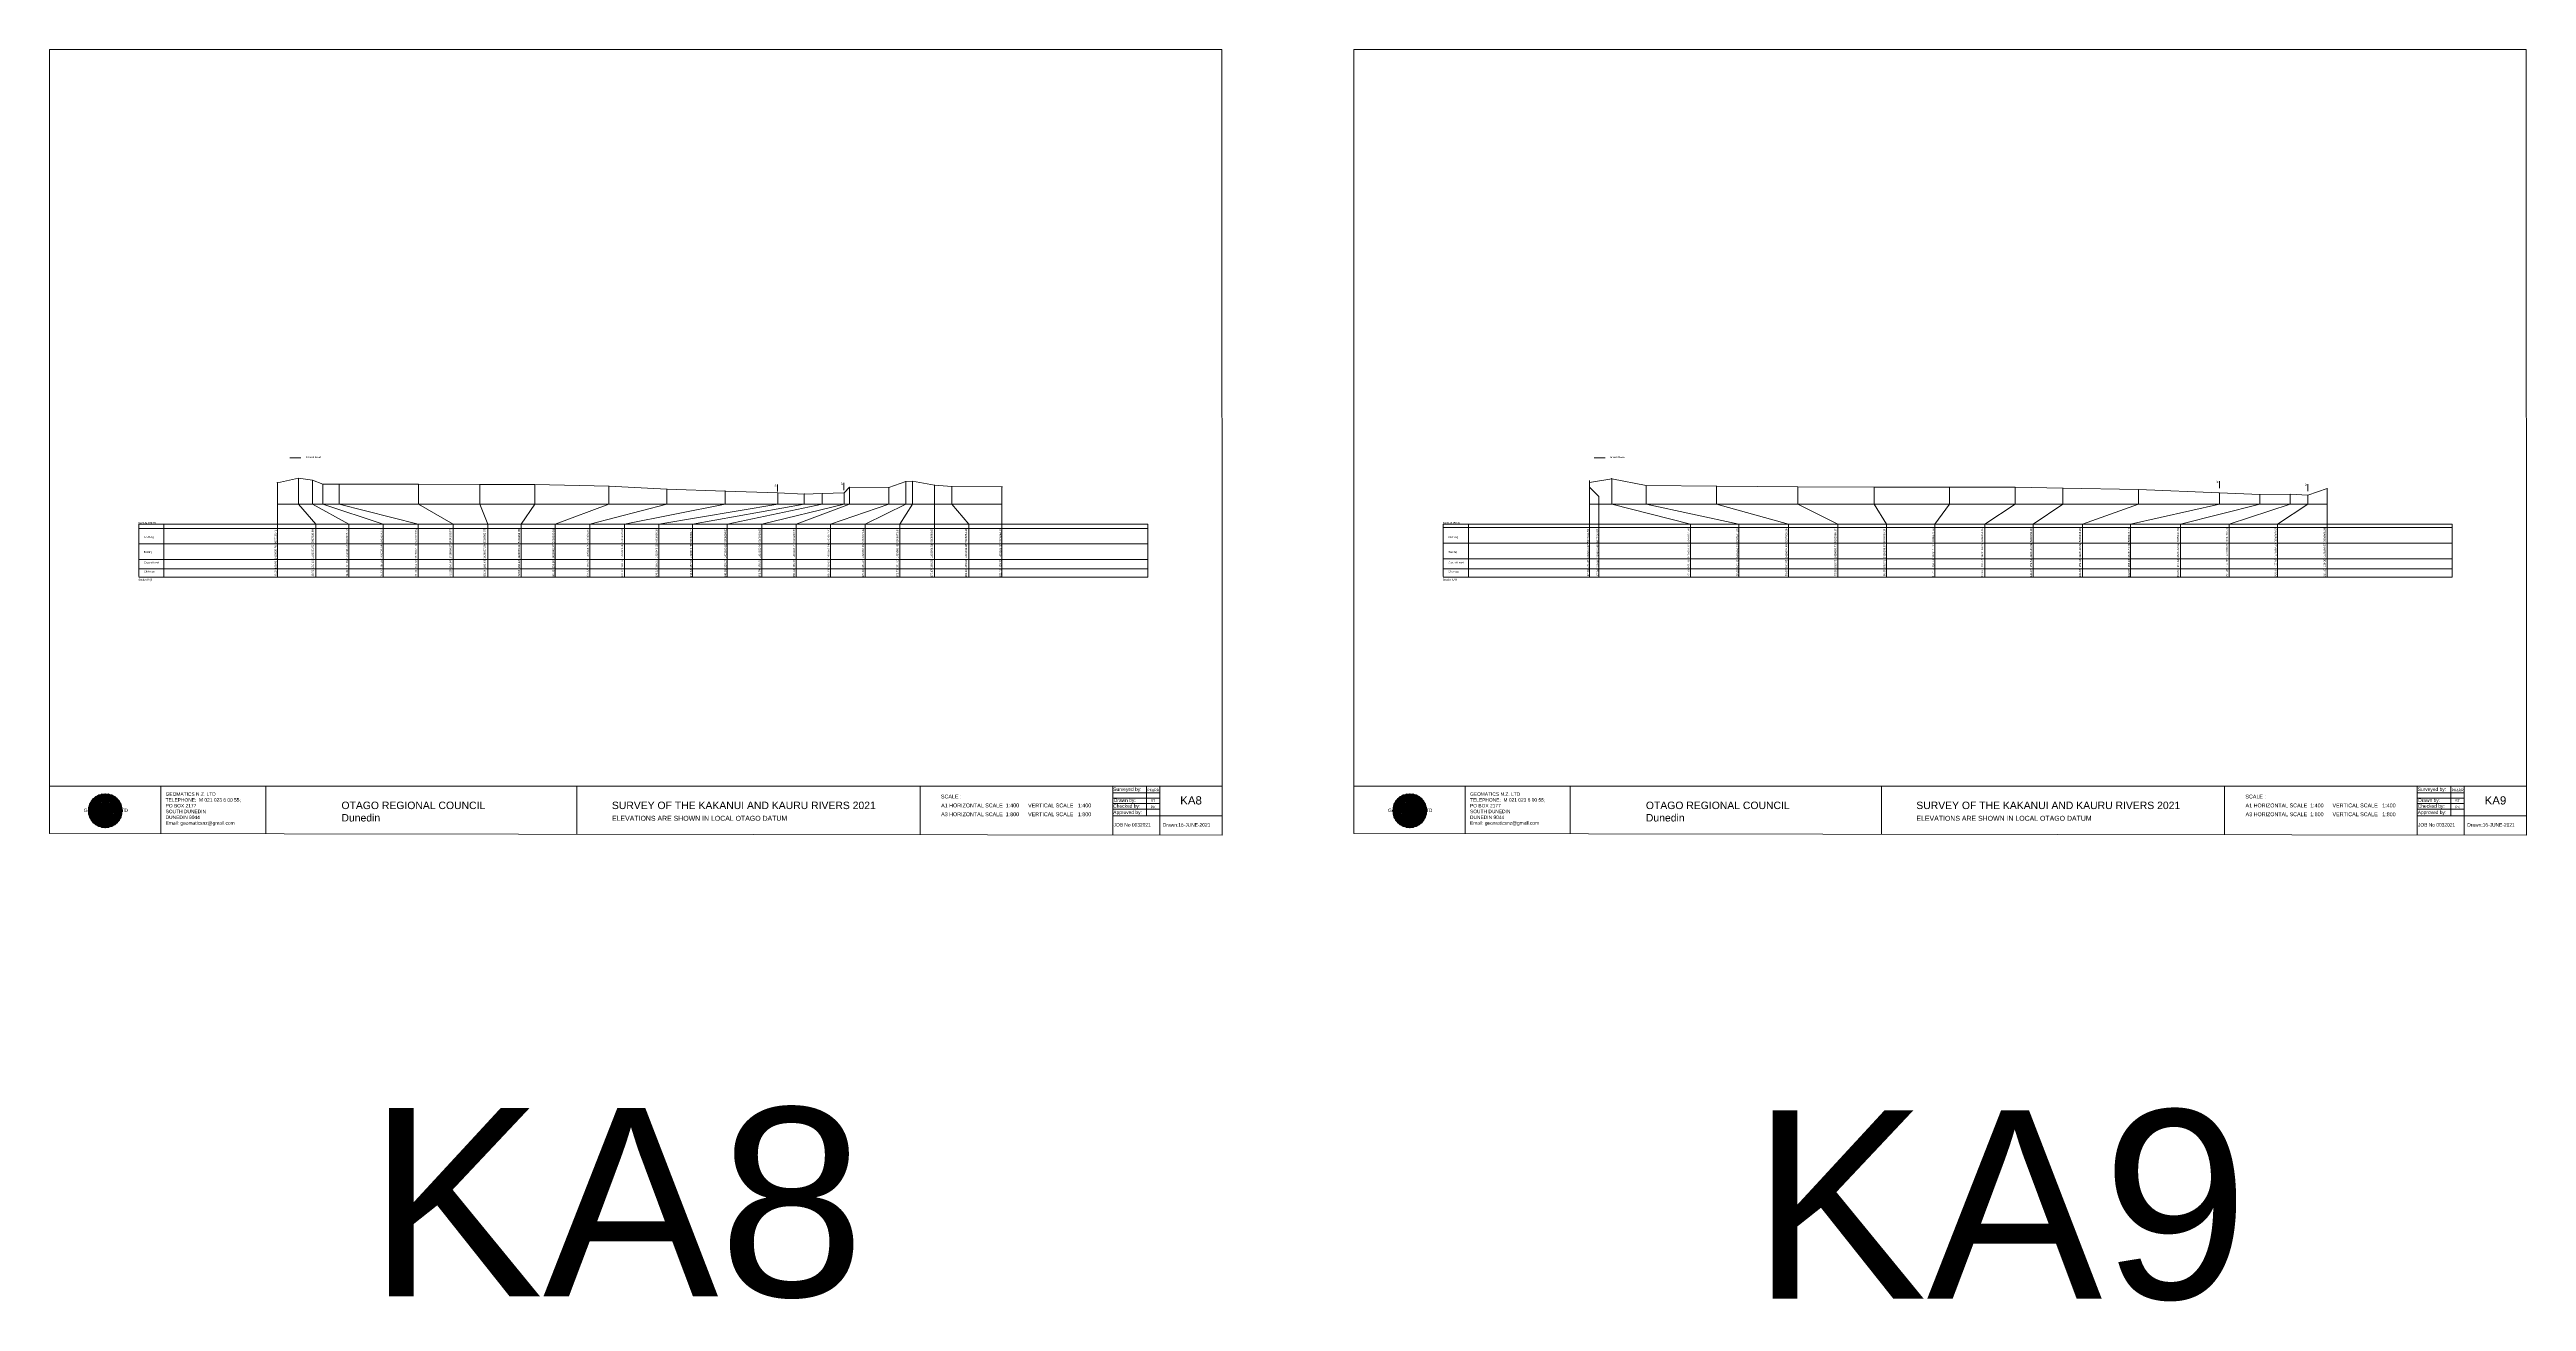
# Model space of a CAD drawing. Header units: millimetres. Extents: x -9362978 to 1075569, y -10691362 to 1425285150.
# Drawn here: x -5726557 to -5077157, y -53596 to 274384 of the extents above; entities that cross this region are included whole.
import ezdxf

# ---------------------------------------------------------------- set-up
doc = ezdxf.new("R2010")
doc.units = ezdxf.units.MM
doc.header["$PDMODE"] = 35
doc.header["$PDSIZE"] = 20
doc.layers.get('0').update_dxf_attribs({"lineweight": 0})
doc.layers.add('geo', color=7, linetype='Continuous', lineweight=0)
doc.styles.get("Standard").update_dxf_attribs({"font": 'arial.ttf'})

# ---------------------------------------------------------------- blocks, each defined once
blk = doc.blocks.new('Geomatics_Circle_SPT')
at = {"layer": 'geo', "color": 2, "linetype": 'Continuous', "lineweight": 0}
for p, q in [((0, 25.2), (-25.2, 0)), ((-24.7, 4.9), (-4.9, 24.7)), ((-24.7, -4.9), (4.9, 24.7)), ((4.9, -24.7), (-24.7, 4.9)), ((-24.7, 0), (0, -24.7)), ((-9.7, 23.3), (-23.3, 9.6)), ((9.7, 23.3), (-23.3, -9.7)), ((-23.3, 9.7), (9.7, -23.3)), ((-21, 14), (-14, 21)), ((-21, -14), (14, 21)), ((14, -21), (-21, 14)), ((0, 0), (-17.8, 17.8)), ((0, 0), (-17.8, -17.8)), ((-14, 21), (21, -14)), ((21, 14), (-14, -21)), ((23.3, -9.7), (-9.7, 23.3)), ((-9.7, -23.3), (23.3, 9.7)), ((-4.9, 24.7), (24.7, -4.9)), ((24.7, 4.9), (-4.9, -24.7)), ((25.2, 0), (0, 25.2)), ((0, 0), (17.8, 17.8)), ((0, 0), (17.8, -17.8)), ((0, -24.8), (25.2, 0)), ((4.9, 24.7), (24.7, 4.9)), ((23.3, 9.7), (9.7, 23.3)), ((14, 21), (21, 14)), ((17.8, 18.1), (17.8, 18.1)), ((-4.9, -24.7), (-24.7, -4.9)), ((-23.3, -9.7), (-9.7, -23.3)), ((-14, -21), (-21, -14)), ((-17.8, -17.8), (-17.8, -17.8)), ((24.7, -4.9), (4.9, -24.7)), ((4.9, -24.7), (4.9, -24.7)), ((9.7, -23.3), (23.3, -9.7)), ((21, -14), (14, -21)), ((18.1, -17.8), (18.1, -17.8))]:
    blk.add_line(p, q, dxfattribs=at)
at = {"layer": 'geo', "color": 1, "linetype": 'Continuous', "lineweight": 0}
for p, q in [((-25.2, 0), (9.7, 23.3)), ((-25.2, 0), (-9.6, 23.3)), ((-25.2, 0), (23.3, 9.7)), ((-25.2, 0), (-23.3, 9.7)), ((-23.3, -9.7), (-25.2, 0)), ((-9.6, -23.3), (-25.2, 0)), ((9.7, -23.3), (-25.2, 0)), ((-4.9, 24.8), (-24.7, -4.9)), ((4.9, 24.7), (-24.7, 4.9)), ((14, 21), (-24.7, -4.9)), ((-14, 21), (-24.7, 4.9)), ((21, 14), (-24.7, 4.9)), ((-21, 14), (-24.7, -4.9)), ((0, 0), (-24.7, 4.9)), ((-24.7, 4.9), (-21, -14)), ((-24.7, 4.9), (-4.9, -24.7)), ((-24.7, 4.9), (14, -21)), ((-24.7, 4.9), (-24.7, 4.9)), ((0, 0), (-24.7, -4.9)), ((-23.3, 9.7), (0, 25.2)), ((-23.3, -9.6), (0, 25.2)), ((-23.3, -9.6), (17.8, 17.8)), ((-23.3, 9.7), (-17.8, 17.9)), ((-23.3, -9.6), (-17.8, 17.9)), ((-23.3, 9.7), (17.8, 17.8)), ((-17.8, -17.8), (-23.3, 9.7)), ((0, -25.2), (-23.3, 9.7)), ((-23.3, 9.7), (17.8, -17.8)), ((-23.3, 9.7), (25.2, 0)), ((-23.3, 9.4), (-23.3, 9.4)), ((-23.3, -9.7), (25.2, 0)), ((4.9, 24.8), (-21, -14)), ((-4.9, 24.7), (-21, 14)), ((14, 21), (-21, 14)), ((-14, 21), (-21, -14)), ((0, 0), (-21, 14)), ((-21, 14), (-14, -21)), ((-21, 14), (4.9, -24.7)), ((-21, 14), (-21, 14)), ((24.7, 4.9), (-21, 14)), ((0, 0), (-21, -14)), ((-17.9, 17.6), (-17.9, 17.6)), ((-17.8, 17.8), (9.7, 23.3)), ((-17.8, 17.8), (-9.6, 23.3)), ((-17.8, -17.8), (9.7, 23.3)), ((-17.8, -17.8), (-9.7, 23.3)), ((-9.7, -23.3), (-17.8, 17.8)), ((-17.8, 17.8), (9.7, -23.3)), ((-17.8, 17.8), (23.3, -9.6)), ((-17.8, 17.8), (23.3, 9.7)), ((-17.8, -17.8), (23.3, 9.7)), ((4.9, 24.7), (-14, 21)), ((-4.9, 24.7), (-14, -20.9)), ((0, 0), (-14, 21)), ((-14, 21), (-4.9, -24.7)), ((-14, 21), (-14, 21)), ((24.7, -4.9), (-14, 21)), ((21, 14), (-14, 21)), ((-14, -21), (24.7, 4.9)), ((0, 0), (-14, -21)), ((-9.8, 23.1), (-9.8, 23.1)), ((-9.7, 23.3), (0, 25.2)), ((-9.7, 23.3), (0, -25.2)), ((-9.7, -23.3), (0, 25.2)), ((-9.6, 23.3), (17.8, -17.8)), ((-9.6, 23.3), (25.2, 0)), ((-9.6, 23.3), (17.8, 17.8)), ((-9.6, -23.3), (17.8, 17.9)), ((25.2, 0), (-9.6, -23.3)), ((0, 0), (-4.9, 24.7)), ((-4.9, 24.7), (-4.9, 24.7)), ((21, -14), (-4.9, 24.7)), ((24.8, 4.9), (-4.9, 24.7)), ((14, 21), (-4.9, 24.7)), ((-4.9, -24.7), (21, 14)), ((0, 0), (-4.9, -24.7)), ((-0.2, 25.1), (-0.2, 25.1)), ((0, 25.2), (9.7, -23.3)), ((0, 25.2), (23.3, -9.7)), ((0, 25.2), (23.3, 9.7)), ((0, 25.2), (9.7, 23.3)), ((0, 0), (4.9, 24.7)), ((0, -25.2), (9.7, 23.3)), ((0, 0), (14, 21)), ((0, 0), (21, 14)), ((23.3, 9.7), (0, -25.2)), ((0, 0), (24.8, 4.9)), ((0, 0), (4.9, -24.7)), ((0, 0), (14, -21)), ((0, 0), (21, -14)), ((0, 0), (24.8, -4.9)), ((21, 14), (4.9, 24.8)), ((14, -21), (4.9, 24.7)), ((24.7, -4.9), (4.9, 24.7)), ((4.9, 24.7), (4.9, 24.7)), ((4.9, -24.7), (14, 21)), ((4.9, -24.7), (24.7, 4.9)), ((9.4, 23.3), (9.4, 23.3)), ((9.7, 23.3), (17.8, -17.8)), ((9.7, 23.3), (25.2, 0)), ((9.7, 23.3), (17.8, 17.9)), ((17.8, 17.8), (9.7, -23.3)), ((25.2, 0), (9.7, -23.3)), ((21, -14), (14, 21)), ((24.7, 4.9), (14, 21)), ((14, 21), (14, 21)), ((14, -21), (21, 14)), ((17.6, 17.9), (17.6, 17.9)), ((17.8, 17.8), (23.3, -9.7)), ((17.8, 17.8), (23.3, 9.7)), ((23.3, 9.7), (17.8, -17.8)), ((24.7, -4.9), (21, 14)), ((21, 14), (21, 14)), ((21, -14), (24.7, 4.9)), ((23.1, 9.8), (23.1, 9.8)), ((23.3, 9.7), (25.2, 0)), ((25.2, 0), (23.3, -9.6)), ((24.7, 4.9), (24.7, 4.9)), ((25.1, 0.2), (25.1, 0.2)), ((-25.2, 0), (23.3, -9.7)), ((-25.1, -0.2), (-25.1, -0.2)), ((-24.7, -4.9), (-24.7, -4.9)), ((-24.7, -4.9), (-14, -21)), ((-24.7, -4.9), (4.9, -24.7)), ((-24.7, -4.9), (21, -14)), ((-17.8, -17.8), (-23.3, -9.7)), ((0, -25.2), (-23.3, -9.6)), ((17.8, -17.8), (-23.3, -9.6)), ((-23.1, -9.8), (-23.1, -9.8)), ((-21, -14), (24.7, -4.9)), ((-21, -14), (-21, -14)), ((-21, -14), (-4.9, -24.7)), ((-21, -14), (14, -21)), ((23.3, -9.7), (-17.8, -17.8)), ((-9.6, -23.3), (-17.8, -17.8)), ((9.7, -23.3), (-17.8, -17.8)), ((-17.6, -17.9), (-17.6, -17.9)), ((-14, -21), (21, -14)), ((-14, -21), (-14, -21)), ((-14, -21), (4.9, -24.7)), ((17.8, -17.8), (-9.7, -23.3)), ((0, -25.2), (-9.7, -23.3)), ((-9.4, -23.3), (-9.4, -23.3)), ((-4.9, -24.7), (24.7, -4.9)), ((-4.9, -24.7), (14, -21)), ((-4.9, -24.7), (-4.9, -24.7)), ((23.3, -9.6), (0, -25.2)), ((9.7, -23.3), (0, -25.2)), ((0.2, -25.1), (0.2, -25.1)), ((4.9, -24.7), (21, -14)), ((4.9, -24.7), (4.9, -24.7)), ((17.8, -17.8), (9.7, -23.3)), ((9.8, -23.1), (9.8, -23.1)), ((14, -21), (24.7, -4.9)), ((14, -21), (14, -21)), ((23.3, -9.6), (17.8, -17.8)), ((17.9, -17.6), (17.9, -17.6)), ((21, -14), (21, -14)), ((23.3, -9.4), (23.3, -9.4)), ((24.7, -4.9), (24.7, -4.9))]:
    blk.add_line(p, q, dxfattribs=at)
at = {"layer": 'geo', "color": 114, "linetype": 'Continuous', "lineweight": 0}
for p, q in [((17.9, 17.8), (-25.2, 0)), ((-24.7, 4.9), (14, 21)), ((-24.7, -4.9), (21, 14)), ((-14, -21), (-24.7, 4.9)), ((9.7, 23.3), (-23.3, 9.7)), ((0, 0), (-23.3, 9.7)), ((-23.3, 9.7), (-9.7, -23.3)), ((0, 0), (-23.3, -9.7)), ((-4.9, -24.7), (-21, 14)), ((-20.9, 14), (4.9, 24.7)), ((24.8, 4.9), (-20.9, -14)), ((0, 25.2), (-17.8, 17.8)), ((-17.8, 17.8), (0, -25.2)), ((-14, 21), (-4.9, 24.7)), ((4.9, -24.7), (-14, 21)), ((0, 0), (-9.7, 23.3)), ((0, 0), (-9.7, -23.3)), ((-4.9, 24.7), (14, -21)), ((17.8, -17.8), (0, 25.2)), ((0, 0), (9.7, 23.3)), ((0, 0), (23.3, 9.7)), ((0, 0), (9.7, -23.3)), ((0, 0), (23.3, -9.7)), ((4.9, 24.7), (21, -14)), ((23.3, -9.7), (9.7, 23.3)), ((14, 21), (24.7, -4.9)), ((25.2, 0), (17.8, 17.8)), ((21, 14), (24.7, 4.9)), ((-25.2, 0), (-17.8, -17.8)), ((-21, -14), (-24.7, -4.9)), ((-17.8, -17.8), (25.2, 0)), ((24.8, -4.9), (-14, -21)), ((-9.6, -23.3), (23.3, -9.7)), ((21, -14), (-4.9, -24.8)), ((0, -25.2), (17.9, -17.8)), ((14, -21), (4.9, -24.8))]:
    blk.add_line(p, q, dxfattribs=at)
at = {"layer": 'geo', "color": 250, "linetype": 'Continuous', "lineweight": 0}
for p, q in [((0, 0), (-25.2, 0)), ((24.7, 4.9), (-24.7, 4.9)), ((-24.7, 4.9), (-24.7, -4.9)), ((-23.3, 9.7), (23.3, 9.7)), ((-23.3, 9.7), (-23.3, 9.7)), ((-23.3, -9.7), (-23.3, 9.7)), ((21, 14), (-21, 14)), ((-21, 14), (-21, -14)), ((-17.8, 17.8), (17.8, 17.8)), ((-17.8, -17.8), (-17.8, 17.8)), ((-14, 21), (-14, 21)), ((14, 21), (-14, 21)), ((-14, 20.9), (-14, -21)), ((-9.7, 23.3), (9.7, 23.3)), ((-9.7, -23.3), (-9.7, 23.3)), ((-4.9, 24.7), (4.9, 24.7)), ((-4.9, 24.7), (-4.9, -24.7)), ((0, 0), (0, 25.2)), ((0, 0), (0, -25.2)), ((0, 0), (25.2, 0)), ((4.9, 24.7), (4.9, -24.7)), ((9.7, -23.3), (9.7, 23.3)), ((14, 21), (14, -21)), ((17.8, -17.8), (17.8, 17.8)), ((21, 14), (21, 14)), ((21, -14), (21, 14)), ((23.3, 9.7), (23.3, -9.7)), ((24.7, 4.9), (24.7, 4.9)), ((24.7, -4.9), (24.7, 4.9)), ((-24.7, -4.9), (24.7, -4.9)), ((23.3, -9.7), (-23.3, -9.7)), ((-21, -14), (21, -14)), ((17.8, -17.8), (-17.8, -17.8)), ((-14, -21), (14, -21)), ((9.7, -23.3), (-9.7, -23.3)), ((-4.9, -24.7), (4.9, -24.7))]:
    blk.add_line(p, q, dxfattribs=at)
blk = doc.blocks.new('GeomaticsNZ TITLE BLOCK')
at = {"color": 7, "linetype": 'Continuous', "lineweight": 0}
for p, q in [((0, 94.9), (0, 1579.2)), ((0, 1579.2), (2363.4, 1579.2)), ((2363.4, 1579.2), (2364, 94.9)), ((2364, 94.9), (0, 94.9)), ((0, 94.9), (0, 0)), ((15.9, 94.9), (2364, 94.9)), ((224.3, 95.2), (224.3, -0.3)), ((2364, 94.9), (382.6, 94.9)), ((435.8, 95.2), (435.8, -0.7)), ((1063.4, 94.9), (1063.4, -2.4)), ((1755.4, 94.9), (1755.4, -2.6)), ((2143.6, 60.4), (2238.6, 60.4)), ((2143.9, 94.9), (2143.7, -3)), ((2143.9, 81.9), (2238.6, 81.7)), ((2143.9, 71), (2238.6, 71)), ((2211.5, 94.9), (2211.5, 36.1)), ((2238.6, 94.8), (2238.6, -3.2)), ((2364, -3.5), (2364, 94.9)), ((0, 0), (2364, -3.5)), ((2143.8, 48.6), (2238.6, 48.6)), ((2143.8, 35.4), (2364, 35.3))]:
    blk.add_line(p, q, dxfattribs=at)
at = {"color": 7, "linetype": 'Continuous', "lineweight": 0, "xscale": 1.36, "yscale": 1.36, "zscale": 1.36}
blk.add_blockref('Geomatics_Circle_SPT', (112.4, 45.7), dxfattribs=at)
at = {"color": 7, "linetype": 'Continuous', "lineweight": 0}
for s, p in [('PK&RR', (2213.2, 84.8)), ('ST', (2220.3, 63.6)), ('PK', (2220.4, 50.6))]:
    blk.add_text(s, height=5, dxfattribs=at).set_placement(p)
at = {"color": 7, "linetype": 'Continuous', "lineweight": 0, "attachment_point": 1}
for s, width, heights, insert, char_height in [('{\\C256;Geomatics N.Z. LTD                   }', 125.079, [15.8], (68.8, 49.9), 7), ('{\\C256;GEOMATICS N.Z. LTD                   \\PTELEPHONE:  M 021 023 6 00 55;\\PPO BOX 2177\\PSOUTH DUNEDIN\\PDUNEDIN 9044\\PEmail: geomaticsnz@gmail.com}', 3535.727, [94.7], (234, 82.7), 7), ('{\\C256;OTAGO REGIONAL COUNCIL\\PDunedin}', 3535.727, [0], (588.6, 64), 15), ('{\\C256;SURVEY OF THE KAKANUI AND KAURU RIVERS 2021}', 3535.727, [0], (1133.8, 64), 15), ('{\\C256;Surveyed by:}', 3535.727, [0], (2144.7, 92.4), 7), ('{\\C256;Checked by:}', 3535.727, [0], (2144.7, 58.6), 7), ('{\\C256;Drawn by:}', 3535.727, [0], (2145.8, 70.4), 7), ('{\\C256;ELEVATIONS ARE SHOWN IN LOCAL OTAGO DATUM}', 3535.727, [0], (1134.1, 35.4), 10), ('{\\C256;Approved by:}', 3535.727, [0], (2144.7, 45.9), 7), ('{\\C256;JOB No 0032021}', 3535.727, [0], (2145.3, 20.8), 7), ('{\\C256;Drawn:16-JUNE-2021}', 3535.727, [0], (2244.7, 20.7), 7)]:
    blk.add_mtext_dynamic_manual_height_columns(s, width=width, gutter_width=159, heights=heights, dxfattribs=dict(at, insert=insert, char_height=char_height))

msp = doc.modelspace()

# ---------------------------------------------------------------- linework, layer by layer
at = {"color": 1, "lineweight": 0}
for p, q in [((-5663587, 167387), (-5660680, 167387)), ((-5321594, 167387), (-5318688, 167387))]:
    msp.add_line(p, q, dxfattribs=at)
at = {"color": 7, "lineweight": 0}
for p, q in [((-5666827, 160896), (-5666827, 136176)), ((-5535681, 158570), (-5535681, 160417)), ((-5518295, 158983), (-5518295, 160830)), ((-5476857, 159793), (-5476857, 136176)), ((-5157629, 159456), (-5157629, 161303)), ((-5134456, 158702), (-5134456, 160550)), ((-5129382, 159377), (-5129382, 136176))]:
    msp.add_line(p, q, dxfattribs=at)
at = {"lineweight": 0}
for p, q in [((-5661283, 162116), (-5661283, 155304)), ((-5657617, 161587), (-5657617, 155304)), ((-5654880, 160497), (-5654880, 155304)), ((-5650612, 160517), (-5650612, 155304)), ((-5629802, 160537), (-5629802, 155304)), ((-5613762, 160478), (-5613762, 155304)), ((-5599342, 160418), (-5599342, 155304)), ((-5579884, 159989), (-5579884, 155304)), ((-5564680, 159229), (-5564680, 155304)), ((-5549461, 158720), (-5549461, 155304)), ((-5535631, 158270), (-5535631, 155304)), ((-5528673, 157930), (-5528673, 155304)), ((-5523976, 158071), (-5523976, 155304)), ((-5518218, 158241), (-5518218, 155304)), ((-5516802, 159701), (-5516802, 155304)), ((-5506493, 159691), (-5506493, 155304)), ((-5502089, 161241), (-5502089, 155304)), ((-5500294, 161321), (-5500294, 155304)), ((-5494532, 160302), (-5494532, 155304)), ((-5489963, 159902), (-5489963, 155304)), ((-5322815, 161467), (-5322815, 136176)), ((-5316996, 161947), (-5316996, 155304)), ((-5307953, 160188), (-5307953, 155304)), ((-5289477, 160019), (-5289477, 155304)), ((-5268187, 159790), (-5268187, 155304)), ((-5248197, 159721), (-5248197, 155304)), ((-5228399, 159732), (-5228399, 155304)), ((-5211195, 159723), (-5211195, 155304)), ((-5198700, 159513), (-5198700, 155304)), ((-5178897, 159124), (-5178897, 155304)), ((-5157675, 158225), (-5157675, 155304)), ((-5147049, 157826), (-5147049, 155304)), ((-5139102, 157876), (-5139102, 155304)), ((-5134442, 157626), (-5134442, 155304)), ((-5703189, 150000), (-5703189, 149453)), ((-5661283, 155304), (-5656733, 150000)), ((-5657617, 155304), (-5648105, 150000)), ((-5656733, 136176), (-5656733, 150000)), ((-5654880, 155304), (-5639079, 150000)), ((-5650612, 155304), (-5629918, 150000)), ((-5648105, 136176), (-5648105, 150000)), ((-5639079, 136176), (-5639079, 150000)), ((-5629918, 136176), (-5629918, 150000)), ((-5629802, 155304), (-5620745, 150000)), ((-5620745, 136176), (-5620745, 150000)), ((-5613762, 155304), (-5611658, 150000)), ((-5611658, 136176), (-5611658, 150000)), ((-5599342, 155304), (-5602914, 150000)), ((-5602914, 136176), (-5602914, 150000)), ((-5579884, 155304), (-5593998, 150000)), ((-5593998, 136176), (-5593998, 150000)), ((-5564680, 155304), (-5584860, 150000)), ((-5584860, 136176), (-5584860, 150000)), ((-5549461, 155304), (-5575841, 150000)), ((-5575841, 136176), (-5575841, 150000)), ((-5535631, 155304), (-5566832, 150000)), ((-5566832, 136176), (-5566832, 150000)), ((-5528673, 155304), (-5557947, 150000)), ((-5557947, 136176), (-5557947, 150000)), ((-5523976, 155304), (-5548915, 150000)), ((-5548915, 136176), (-5548915, 150000)), ((-5518218, 155304), (-5539809, 150000)), ((-5539809, 136176), (-5539809, 150000)), ((-5516802, 155304), (-5530849, 150000)), ((-5530849, 136176), (-5530849, 150000)), ((-5506493, 155304), (-5521777, 150000)), ((-5521777, 136176), (-5521777, 150000)), ((-5502089, 155304), (-5512716, 150000)), ((-5512716, 136176), (-5512716, 150000)), ((-5500294, 155304), (-5503655, 150000)), ((-5503655, 136176), (-5503655, 150000)), ((-5494560, 136176), (-5494560, 150000)), ((-5494532, 155304), (-5494532, 150000)), ((-5489963, 155304), (-5485569, 150000)), ((-5485569, 136176), (-5485569, 150000)), ((-5361196, 150000), (-5361196, 149453)), ((-5322815, 155304), (-5129382, 155304)), ((-5316996, 155304), (-5296373, 150000)), ((-5307953, 155304), (-5283669, 150000)), ((-5296373, 136176), (-5296373, 150000)), ((-5289477, 155304), (-5270632, 150000)), ((-5283669, 136176), (-5283669, 150000)), ((-5270632, 136176), (-5270632, 150000)), ((-5268187, 155304), (-5257685, 150000)), ((-5257685, 136176), (-5257685, 150000)), ((-5248197, 155304), (-5244906, 150000)), ((-5244906, 136176), (-5244906, 150000)), ((-5228399, 155304), (-5232264, 150000)), ((-5232264, 136176), (-5232264, 150000)), ((-5211195, 155304), (-5219170, 150000)), ((-5219170, 136176), (-5219170, 150000)), ((-5198700, 155304), (-5206477, 150000)), ((-5206477, 136176), (-5206477, 150000)), ((-5178897, 155304), (-5193530, 150000)), ((-5193530, 136176), (-5193530, 150000)), ((-5157675, 155304), (-5180996, 150000)), ((-5180996, 136176), (-5180996, 150000)), ((-5147049, 155304), (-5167818, 150000)), ((-5167818, 136176), (-5167818, 150000)), ((-5139102, 155304), (-5155110, 150000)), ((-5155110, 136176), (-5155110, 150000)), ((-5134442, 155304), (-5142426, 150000)), ((-5142426, 136176), (-5142426, 150000))]:
    msp.add_line(p, q, dxfattribs=at)
at = {"color": 7, "lineweight": 0, "transparency": 33554687}
for p, q in [((-5703189, 150000), (-5438609, 150000)), ((-5703189, 149453), (-5703189, 136303)), ((-5696554, 150000), (-5696554, 136176)), ((-5666827, 155304), (-5476857, 155304)), ((-5438609, 150000), (-5438609, 136176)), ((-5361196, 150000), (-5096616, 150000)), ((-5361196, 149453), (-5361196, 136303)), ((-5354561, 150000), (-5354561, 136176)), ((-5096616, 150000), (-5096616, 136176)), ((-5703189, 148892), (-5438609, 148892)), ((-5703189, 144901), (-5438609, 144901)), ((-5361196, 149154), (-5096616, 149154)), ((-5361196, 145031), (-5096616, 145031)), ((-5703189, 140786), (-5438609, 140786)), ((-5703189, 138338), (-5438609, 138338)), ((-5361196, 140970), (-5096616, 140970)), ((-5361196, 138366), (-5096616, 138366)), ((-5703189, 136176), (-5438609, 136176)), ((-5700179, 135007), (-5700179, 135007)), ((-5361196, 136176), (-5096616, 136176))]:
    msp.add_line(p, q, dxfattribs=at)
at = {"color": 1, "lineweight": 0}
for points in [[(-5666827, 160896), (-5661283, 162116), (-5657617, 161587), (-5654880, 160497), (-5650612, 160517), (-5629802, 160537), (-5613762, 160478), (-5599342, 160418), (-5579884, 159989), (-5564680, 159229), (-5549461, 158720), (-5535631, 158270), (-5528673, 157930), (-5523976, 158071), (-5518218, 158241), (-5516802, 159701), (-5506493, 159691), (-5502089, 161241), (-5500294, 161321), (-5494532, 160302), (-5489963, 159902), (-5476747, 159792)], [(-5322815, 161467), (-5322766, 160957), (-5316996, 161947), (-5307953, 160188), (-5289477, 160019), (-5268187, 159790), (-5248197, 159721), (-5228399, 159732), (-5211195, 159723), (-5198700, 159513), (-5178897, 159124), (-5157675, 158225), (-5147049, 157826), (-5139102, 157876), (-5134442, 157626), (-5129382, 159377)]]:
    msp.add_lwpolyline(points, dxfattribs=at)
at = {"lineweight": 0}
msp.add_lwpolyline([(-5322766, 160957), (-5322766, 159734), (-5320337, 157286), (-5320337, 136176)], dxfattribs=at)
at = {"color": 7, "lineweight": 0}
for p in [(-5666827, 160896), (-5661283, 162116), (-5657617, 161587), (-5654880, 160497), (-5650612, 160517), (-5629802, 160537), (-5613762, 160478), (-5599342, 160418), (-5579884, 159989), (-5564680, 159229), (-5549461, 158720), (-5535631, 158270), (-5528673, 157930), (-5523976, 158071), (-5518218, 158241), (-5516802, 159701), (-5506493, 159691), (-5502089, 161241), (-5500294, 161321), (-5494532, 160302), (-5489963, 159902), (-5476857, 159792), (-5322815, 161467), (-5322766, 160957), (-5316996, 161947), (-5307953, 160188), (-5289477, 160019), (-5268187, 159790), (-5248197, 159721), (-5228399, 159732), (-5211195, 159723), (-5198700, 159513), (-5178897, 159124), (-5157675, 158225), (-5147049, 157826), (-5139102, 157876), (-5134442, 157626), (-5129382, 159377)]:
    msp.add_point(p, dxfattribs=at)

# ---------------------------------------------------------------- block references
at = {"color": 7, "lineweight": 0, "xscale": 130.037656131007, "yscale": 130.037656131007, "zscale": 130.037656131007}
for p in [(-5726557, 69024), (-5384564, 69024)]:
    msp.add_blockref('GeomaticsNZ TITLE BLOCK', p, dxfattribs=at)

# ---------------------------------------------------------------- texts
at = {"color": 7, "lineweight": 0, "transparency": 33554687}
for s, height, p in [('Ground Level', 473.07, (-5659395, 167387)), ('Ground Level', 473.07, (-5317402, 167387)), ('DATUM 150.00', 473.07, (-5703256, 150136)), ('DATUM 150.00', 473.07, (-5361263, 150136)), ('Easting', 473.1, (-5701814, 142528)), ('Northing', 473.1, (-5701745, 146387)), ('Easting', 473.1, (-5359821, 142528)), ('Northing', 473.1, (-5359752, 146387)), ('Ground Level', 473.07, (-5701797, 139739)), ('Chainage', 473.1, (-5701795, 137414)), ('Ground Level', 473.07, (-5359804, 139739)), ('Chainage', 473.1, (-5359802, 137414)), ('Section KA8', 473.07, (-5703256, 135258)), ('Section KA9', 473.07, (-5361263, 135258))]:
    msp.add_text(s, height=height, dxfattribs=at).set_placement(p)
at = {"color": 7, "lineweight": 0}
for s, p in [('  5.18  160.90  1426030.76  5007036.41', (-5667032, 136154)), (' 10.72  162.12  1426030.50  5007030.69', (-5657309, 136107)), (' 14.39  161.59  1426031.42  5007027.12', (-5648294, 136107)), (' 17.12  160.50  1426031.54  5007024.37', (-5639279, 136107)), (' 21.39  160.52  1426032.18  5007020.15', (-5630263, 136162)), (' 42.20  160.54  1426035.27  5006999.57', (-5621248, 136174)), (' 58.24  160.48  1426037.39  5006983.67', (-5612233, 136154)), (' 72.66  160.42  1426039.11  5006969.35', (-5603217, 136150)), (' 92.12  159.99  1426042.37  5006950.16', (-5594202, 136154)), ('107.32  159.23  1426044.25  5006935.07', (-5585186, 136107)), ('122.54  158.72  1426046.45  5006920.01', (-5576171, 136107)), ('136.37  158.27  1426048.62  5006906.35', (-5567156, 136107)), ('143.33  157.93  1426049.45  5006899.44', (-5558141, 136107)), ('148.03  158.07  1426050.18  5006894.80', (-5549125, 136107)), ('153.79  158.24  1426050.93  5006889.09', (-5540110, 136107)), ('155.20  159.70  1426051.21  5006887.70', (-5531094, 136107)), ('165.51  159.69  1426052.14  5006877.42', (-5522079, 136107)), ('169.92  161.24  1426053.19  5006873.12', (-5513064, 136107)), ('171.71  161.32  1426053.42  5006871.34', (-5504049, 136107)), ('177.47  160.30  1426054.54  5006865.68', (-5495034, 136107)), ('182.04  159.90  1426054.86  5006861.11', (-5486018, 136107)), ('195.15  159.79  1426056.95  5006848.17', (-5477003, 136107)), (' 17.73  161.47  1426049.07  5007031.53', (-5322938, 136207)), (' 17.78  160.96  1426049.95  5007032.57', (-5320441, 136207)), (' 23.55  161.95  1426053.52  5007027.78', (-5296602, 136263)), (' 32.59  160.19  1426060.33  5007021.83', (-5283772, 136254)), (' 51.07  160.02  1426074.49  5007009.96', (-5270941, 136254)), (' 72.36  159.79  1426090.71  5006996.17', (-5258111, 136250)), (' 92.35  159.72  1426105.87  5006983.14', (-5245280, 136254)), ('112.15  159.73  1426121.11  5006970.50', (-5232450, 136207)), ('129.35  159.72  1426134.05  5006959.16', (-5219619, 136207)), ('141.85  159.51  1426143.59  5006951.09', (-5206788, 136207)), ('161.65  159.12  1426158.64  5006938.22', (-5193958, 136207)), ('182.87  158.23  1426174.78  5006924.44', (-5181127, 136207)), ('193.50  157.83  1426182.92  5006917.61', (-5168296, 136207)), ('201.45  157.88  1426189.21  5006912.74', (-5155466, 136263)), ('206.11  157.63  1426192.42  5006909.32', (-5142635, 136263)), ('211.17  159.38  1426196.57  5006906.39', (-5129805, 136263))]:
    msp.add_text(s, height=500, rotation=90, dxfattribs=at).set_placement(p)
for s, height, p in [('SCALE :  ', 1005.5, (-5492841, 78176)), ('KA8', 2154.7, (-5430125, 76602)), ('SCALE :  ', 1005.5, (-5150848, 78176)), ('KA9', 2154.7, (-5088133, 76602)), ('A1 HORIZONTAL SCALE  1:400      VERTICAL SCALE   1:400 ', 1005.54, (-5492794, 75852)), ('A3 HORIZONTAL SCALE  1:800      VERTICAL SCALE   1:800', 1005.54, (-5492794, 73528)), ('A1 HORIZONTAL SCALE  1:400      VERTICAL SCALE   1:400 ', 1005.54, (-5150802, 75852)), ('A3 HORIZONTAL SCALE  1:800      VERTICAL SCALE   1:800', 1005.54, (-5150802, 73528)), ('KA8', 49394.5, (-5643210, -52274)), ('KA9', 49394.5, (-5280417, -52895))]:
    msp.add_text(s, height=height, dxfattribs=at).set_placement(p)
at = {"color": 7, "lineweight": 0, "char_height": 500, "attachment_point": 1, "rotation": 90}
for insert in [(-5536469, 159876), (-5519082, 160289), (-5158417, 160762), (-5135244, 160008)]:
    msp.add_mtext_dynamic_manual_height_columns('W', width=4277.93, gutter_width=12.5, heights=[0], dxfattribs=dict(at, insert=insert))

doc.saveas('drawing.dxf')
